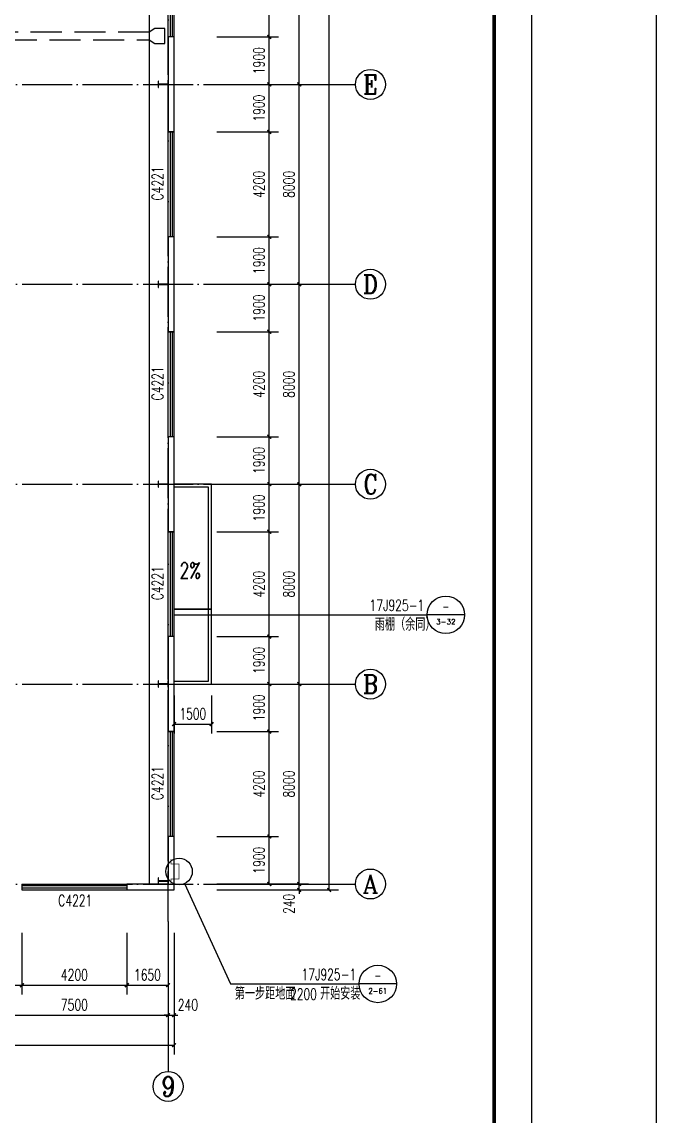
# Model space of a CAD drawing. Extents: x 14586673 to 15379323, y -344170 to -118775.
# Drawn here: x 14839873 to 14865975, y -313510 to -269718 of the extents above; entities that cross this region are included whole.
import ezdxf
from ezdxf.enums import TextEntityAlignment as Align

# ---------------------------------------------------------------- set-up
doc = ezdxf.new("R2010")
doc.units = 0
doc.header["$LTSCALE"] = 1000
doc.header["$MEASUREMENT"] = 0
doc.linetypes.add('DASH', pattern=[0.35, 0.25, -0.1])
doc.linetypes.add('DOTE', pattern=[2.42, 2, -0.2, 0.02, -0.2])
for name, color, linetype in [('AXIS', 3, 'Continuous'), ('AXIS_TEXT', 7, 'Continuous'), ('COLUMN', 2, 'Continuous'), ('DIM_IDEN', 3, 'Continuous'), ('DIM_LEAD', 3, 'Continuous'), ('DIM_SYMB', 3, 'Continuous'), ('DOTE', 1, 'DOTE'), ('PUB_DIM', 3, 'Continuous'), ('PUB_TEXT', 7, 'Continuous'), ('TK', 4, 'Continuous'), ('WALL-PARAPET', 6, 'Continuous'), ('WINDOW', 4, 'Continuous'), ('WINDOW_TEXT', 7, 'Continuous')]:
    doc.layers.add(name, color=color, linetype=linetype)
doc.styles.add('_TCH_AXIS', font='COMPLEX', dxfattribs={"bigfont": 'GBCBIG'})
doc.styles.add('_TCH_DIM', font='SIMPLEX', dxfattribs={"bigfont": 'GBCBIG'})
doc.styles.add('_TCH_DIM_T3', font='SIMPLEX', dxfattribs={"width": 0.705882, "bigfont": 'GBCBIG'})
doc.styles.add('_TCH_WINDOW', font='SIMPLEX', dxfattribs={"height": 3.5, "bigfont": 'GBCBIG'})
doc.styles.add('COMPLEX', font='COMPLEX')
doc.dimstyles.new('_TCH_ARCH&&150', dxfattribs={"dimtxt": 446.25, "dimasz": 150, "dimexe": 375, "dimexo": 450, "dimgap": 189.375, "dimtad": 1, "dimdec": 0, "dimzin": 0, "dimdsep": 46, "dimtxsty": '_TCH_DIM_T3', "dimblk": 'ARCHTICK', "dimcen": 0.09, "dimclrt": 7, "dimazin": 2, "dimtfac": 1, "dimtdec": 0, "dimtix": 1, "dimtmove": 2, "dimatfit": 3, "dimfxl": 0, "dimtolj": 1, "dimtzin": 0, "dimarcsym": 0})

# ---------------------------------------------------------------- blocks, each defined once
blk = doc.blocks.new('A$C797E1D2B')
at = {"layer": 'COLUMN'}
h = blk.add_hatch(color=256, dxfattribs=at)
h.paths.add_polyline_path([(125, 400), (250, 400), (250, 388), (130, 388), (130, 200), (125, 200)])
h.paths.add_polyline_path([(0, 400), (125, 400), (125, 200), (120, 200), (120, 388), (0, 388)])
h.paths.add_polyline_path([(0, 12), (120, 12), (120, 200), (125, 200), (125, 0), (0, 0)])
h.paths.add_polyline_path([(125, 200), (130, 200), (130, 12), (250, 12), (250, 0), (125, 0)])
blk.add_lwpolyline([(250, 0), (250, 12), (130, 12), (130, 388), (250, 388), (250, 400), (0, 400), (0, 388), (120, 388), (120, 12), (0, 12), (0, 0)], close=True, dxfattribs=at)
blk = doc.blocks.new('GeYuanFrame_70717211', base_point=(20.09, 4.53))
at = {"layer": 'TK'}
blk.add_lwpolyline([(20.09, 4.53), (20.09, 598.53), (1071.09, 598.53), (1071.09, 4.53)], close=True, dxfattribs=at)
at = {"layer": 'TK', "const_width": 1}
blk.add_lwpolyline([(45.09, 588.53), (1061.09, 588.53), (1061.09, 14.53), (45.09, 14.53)], close=True, dxfattribs=at)
blk = doc.blocks.new('GeYuanFrame_36670075', base_point=(20.09, 4.53))
at = {"layer": 'TK'}
blk.add_lwpolyline([(20.09, 4.53), (20.09, 598.53), (1071.09, 598.53), (1071.09, 4.53)], close=True, dxfattribs=at)
blk = doc.blocks.new('$TCHSYS$WIN2D')
for p, q in [((-0.5, 0.5), (0.5, 0.5)), ((-0.5, 0.5), (-0.5, -0.5)), ((0.5, 0.5), (0.5, -0.5)), ((0.5, 0.167), (-0.5, 0.167)), ((0.5, -0.167), (-0.5, -0.167)), ((-0.5, -0.5), (0.5, -0.5))]:
    blk.add_line(p, q)
blk = doc.blocks.new('_ArchTick')
at = {"color": 0, "linetype": 'ByBlock', "const_width": 0.4}
blk.add_lwpolyline([(-0.5, -0.5), (0.5, 0.5)], dxfattribs=at)
blk = doc.blocks.new('*D142')
at = {"layer": 'Defpoints', "color": 0}
for p in [(14845963, -296220), (14847463, -296220), (14847463, -297820)]:
    blk.add_point(p, dxfattribs=at)
at = {"layer": 'PUB_DIM', "color": 0, "lineweight": -2}
for p, q in [((14845963, -296670), (14845963, -298195)), ((14847463, -296670), (14847463, -298195)), ((14845963, -297820), (14847463, -297820))]:
    blk.add_line(p, q, dxfattribs=at)
at = {"layer": 'PUB_DIM', "color": 0, "lineweight": -2, "xscale": 150, "yscale": 150, "zscale": 150, "rotation": 180}
blk.add_blockref('_ArchTick', (14845963, -297820), dxfattribs=at)
at = {"layer": 'PUB_DIM', "color": 0, "lineweight": -2, "xscale": 150, "yscale": 150, "zscale": 150}
blk.add_blockref('_ArchTick', (14847463, -297820), dxfattribs=at)
at = {"layer": 'PUB_DIM', "color": 7, "insert": (14846713, -297408), "char_height": 446.2, "attachment_point": 5, "style": '_TCH_DIM_T3'}
blk.add_mtext('\\A1;1500', dxfattribs=at)
blk = doc.blocks.new('_AXISO')
blk.add_circle((0, 0), 0.5)
at = {"layer": 'AXIS_TEXT', "style": 'COMPLEX', "width": 1.041667}
blk.add_attdef('A', text='', height=0.56, dxfattribs=at).set_placement((-0.25, -0.28), (0.25, -0.28), align=Align.FIT)
blk = doc.blocks.new('*D160')
at = {"layer": 'AXIS', "color": 0, "lineweight": -2}
for p, q in [((14847673, -207980), (14852548, -207980)), ((14852173, -304460), (14852173, -207980)), ((14847673, -304460), (14852548, -304460))]:
    blk.add_line(p, q, dxfattribs=at)
at = {"layer": 'Defpoints', "color": 0}
for p in [(14847223, -207980), (14852173, -207980), (14847223, -304460)]:
    blk.add_point(p, dxfattribs=at)
at = {"layer": 'AXIS', "color": 0, "lineweight": -2, "xscale": 150, "yscale": 150, "zscale": 150}
for p, rotation in [((14852173, -207980), 90), ((14852173, -304460), 270)]:
    blk.add_blockref('_ArchTick', p, dxfattribs=dict(at, rotation=rotation))
at = {"layer": 'AXIS', "color": 7, "insert": (14851760, -256220), "char_height": 446.2, "attachment_point": 5, "rotation": 90, "style": '_TCH_DIM_T3'}
blk.add_mtext('\\A1;96480', dxfattribs=at)
blk = doc.blocks.new('*D161')
at = {"layer": 'AXIS', "color": 0, "lineweight": -2}
for p, q in [((14847673, -304220), (14851348, -304220)), ((14850973, -304220), (14850973, -304070)), ((14850973, -304460), (14850973, -304220)), ((14847673, -304460), (14851348, -304460)), ((14850973, -304460), (14850973, -304610))]:
    blk.add_line(p, q, dxfattribs=at)
at = {"layer": 'Defpoints', "color": 0}
for p in [(14847223, -304220), (14850973, -304220), (14847223, -304460)]:
    blk.add_point(p, dxfattribs=at)
at = {"layer": 'AXIS', "color": 0, "lineweight": -2, "xscale": 150, "yscale": 150, "zscale": 150}
for p, rotation in [((14850973, -304220), 270), ((14850973, -304460), 90)]:
    blk.add_blockref('_ArchTick', p, dxfattribs=dict(at, rotation=rotation))
at = {"layer": 'AXIS', "color": 7, "insert": (14850560, -305015), "char_height": 446.2, "attachment_point": 5, "rotation": 90, "style": '_TCH_DIM_T3'}
blk.add_mtext('\\A1;240', dxfattribs=at)
blk = doc.blocks.new('*D162')
at = {"layer": 'AXIS', "color": 0, "lineweight": -2}
for p, q in [((14847673, -296220), (14851348, -296220)), ((14850973, -304220), (14850973, -296220)), ((14847673, -304220), (14851348, -304220))]:
    blk.add_line(p, q, dxfattribs=at)
at = {"layer": 'Defpoints', "color": 0}
for p in [(14847223, -296220), (14850973, -296220), (14847223, -304220)]:
    blk.add_point(p, dxfattribs=at)
at = {"layer": 'AXIS', "color": 0, "lineweight": -2, "xscale": 150, "yscale": 150, "zscale": 150}
for p, rotation in [((14850973, -296220), 90), ((14850973, -304220), 270)]:
    blk.add_blockref('_ArchTick', p, dxfattribs=dict(at, rotation=rotation))
at = {"layer": 'AXIS', "color": 7, "insert": (14850560, -300220), "char_height": 446.2, "attachment_point": 5, "rotation": 90, "style": '_TCH_DIM_T3'}
blk.add_mtext('\\A1;8000', dxfattribs=at)
blk = doc.blocks.new('*D163')
at = {"layer": 'AXIS', "color": 0, "lineweight": -2}
for p, q in [((14847673, -288220), (14851348, -288220)), ((14850973, -296220), (14850973, -288220)), ((14847673, -296220), (14851348, -296220))]:
    blk.add_line(p, q, dxfattribs=at)
at = {"layer": 'Defpoints', "color": 0}
for p in [(14847223, -288220), (14850973, -288220), (14847223, -296220)]:
    blk.add_point(p, dxfattribs=at)
at = {"layer": 'AXIS', "color": 0, "lineweight": -2, "xscale": 150, "yscale": 150, "zscale": 150}
for p, rotation in [((14850973, -288220), 90), ((14850973, -296220), 270)]:
    blk.add_blockref('_ArchTick', p, dxfattribs=dict(at, rotation=rotation))
at = {"layer": 'AXIS', "color": 7, "insert": (14850560, -292220), "char_height": 446.2, "attachment_point": 5, "rotation": 90, "style": '_TCH_DIM_T3'}
blk.add_mtext('\\A1;8000', dxfattribs=at)
blk = doc.blocks.new('*D164')
at = {"layer": 'AXIS', "color": 0, "lineweight": -2}
for p, q in [((14847673, -280220), (14851348, -280220)), ((14850973, -288220), (14850973, -280220)), ((14847673, -288220), (14851348, -288220))]:
    blk.add_line(p, q, dxfattribs=at)
at = {"layer": 'Defpoints', "color": 0}
for p in [(14847223, -280220), (14850973, -280220), (14847223, -288220)]:
    blk.add_point(p, dxfattribs=at)
at = {"layer": 'AXIS', "color": 0, "lineweight": -2, "xscale": 150, "yscale": 150, "zscale": 150}
for p, rotation in [((14850973, -280220), 90), ((14850973, -288220), 270)]:
    blk.add_blockref('_ArchTick', p, dxfattribs=dict(at, rotation=rotation))
at = {"layer": 'AXIS', "color": 7, "insert": (14850560, -284220), "char_height": 446.2, "attachment_point": 5, "rotation": 90, "style": '_TCH_DIM_T3'}
blk.add_mtext('\\A1;8000', dxfattribs=at)
blk = doc.blocks.new('*D165')
at = {"layer": 'AXIS', "color": 0, "lineweight": -2}
for p, q in [((14847673, -272220), (14851348, -272220)), ((14850973, -280220), (14850973, -272220)), ((14847673, -280220), (14851348, -280220))]:
    blk.add_line(p, q, dxfattribs=at)
at = {"layer": 'Defpoints', "color": 0}
for p in [(14847223, -272220), (14850973, -272220), (14847223, -280220)]:
    blk.add_point(p, dxfattribs=at)
at = {"layer": 'AXIS', "color": 0, "lineweight": -2, "xscale": 150, "yscale": 150, "zscale": 150}
for p, rotation in [((14850973, -272220), 90), ((14850973, -280220), 270)]:
    blk.add_blockref('_ArchTick', p, dxfattribs=dict(at, rotation=rotation))
at = {"layer": 'AXIS', "color": 7, "insert": (14850560, -276220), "char_height": 446.2, "attachment_point": 5, "rotation": 90, "style": '_TCH_DIM_T3'}
blk.add_mtext('\\A1;8000', dxfattribs=at)
blk = doc.blocks.new('*D166')
at = {"layer": 'AXIS', "color": 0, "lineweight": -2}
for p, q in [((14847673, -264220), (14851348, -264220)), ((14850973, -272220), (14850973, -264220)), ((14847673, -272220), (14851348, -272220))]:
    blk.add_line(p, q, dxfattribs=at)
at = {"layer": 'Defpoints', "color": 0}
for p in [(14847223, -264220), (14850973, -264220), (14847223, -272220)]:
    blk.add_point(p, dxfattribs=at)
at = {"layer": 'AXIS', "color": 0, "lineweight": -2, "xscale": 150, "yscale": 150, "zscale": 150}
for p, rotation in [((14850973, -264220), 90), ((14850973, -272220), 270)]:
    blk.add_blockref('_ArchTick', p, dxfattribs=dict(at, rotation=rotation))
at = {"layer": 'AXIS', "color": 7, "insert": (14850560, -268220), "char_height": 446.2, "attachment_point": 5, "rotation": 90, "style": '_TCH_DIM_T3'}
blk.add_mtext('\\A1;8000', dxfattribs=at)
blk = doc.blocks.new('*D175')
at = {"layer": 'AXIS', "color": 0, "lineweight": -2}
for p, q in [((14785483, -306170), (14785483, -311045)), ((14845963, -306170), (14845963, -311045)), ((14785483, -310670), (14845963, -310670))]:
    blk.add_line(p, q, dxfattribs=at)
at = {"layer": 'Defpoints', "color": 0}
for p in [(14785483, -305720), (14845963, -305720), (14845963, -310670)]:
    blk.add_point(p, dxfattribs=at)
at = {"layer": 'AXIS', "color": 0, "lineweight": -2, "xscale": 150, "yscale": 150, "zscale": 150, "rotation": 180}
blk.add_blockref('_ArchTick', (14785483, -310670), dxfattribs=at)
at = {"layer": 'AXIS', "color": 0, "lineweight": -2, "xscale": 150, "yscale": 150, "zscale": 150}
blk.add_blockref('_ArchTick', (14845963, -310670), dxfattribs=at)
at = {"layer": 'AXIS', "color": 7, "insert": (14815723, -310258), "char_height": 446.2, "attachment_point": 5, "style": '_TCH_DIM_T3'}
blk.add_mtext('\\A1;60480', dxfattribs=at)
blk = doc.blocks.new('*D184')
at = {"layer": 'AXIS', "color": 0, "lineweight": -2}
for p, q in [((14838223, -306170), (14838223, -309845)), ((14845723, -306170), (14845723, -309845)), ((14838223, -309470), (14845723, -309470))]:
    blk.add_line(p, q, dxfattribs=at)
at = {"layer": 'Defpoints', "color": 0}
for p in [(14838223, -305720), (14845723, -305720), (14845723, -309470)]:
    blk.add_point(p, dxfattribs=at)
at = {"layer": 'AXIS', "color": 0, "lineweight": -2, "xscale": 150, "yscale": 150, "zscale": 150, "rotation": 180}
blk.add_blockref('_ArchTick', (14838223, -309470), dxfattribs=at)
at = {"layer": 'AXIS', "color": 0, "lineweight": -2, "xscale": 150, "yscale": 150, "zscale": 150}
blk.add_blockref('_ArchTick', (14845723, -309470), dxfattribs=at)
at = {"layer": 'AXIS', "color": 7, "insert": (14841973, -309058), "char_height": 446.2, "attachment_point": 5, "style": '_TCH_DIM_T3'}
blk.add_mtext('\\A1;7500', dxfattribs=at)
blk = doc.blocks.new('*D185')
at = {"layer": 'AXIS', "color": 0, "lineweight": -2}
for p, q in [((14845723, -306170), (14845723, -309845)), ((14845963, -306170), (14845963, -309845)), ((14845723, -309470), (14845573, -309470)), ((14845723, -309470), (14845963, -309470)), ((14845963, -309470), (14846113, -309470))]:
    blk.add_line(p, q, dxfattribs=at)
at = {"layer": 'Defpoints', "color": 0}
for p in [(14845723, -305720), (14845963, -305720), (14845963, -309470)]:
    blk.add_point(p, dxfattribs=at)
at = {"layer": 'AXIS', "color": 0, "lineweight": -2, "xscale": 150, "yscale": 150, "zscale": 150}
blk.add_blockref('_ArchTick', (14845723, -309470), dxfattribs=at)
at = {"layer": 'AXIS', "color": 0, "lineweight": -2, "xscale": 150, "yscale": 150, "zscale": 150, "rotation": 180}
blk.add_blockref('_ArchTick', (14845963, -309470), dxfattribs=at)
at = {"layer": 'AXIS', "color": 7, "insert": (14846518, -309058), "char_height": 446.2, "attachment_point": 5, "style": '_TCH_DIM_T3'}
blk.add_mtext('\\A1;240', dxfattribs=at)
blk = doc.blocks.new('*D398')
at = {"layer": 'Defpoints', "color": 0}
for p in [(14838223, -305720), (14839873, -305720), (14839873, -308270)]:
    blk.add_point(p, dxfattribs=at)
at = {"layer": 'PUB_DIM', "color": 0, "lineweight": -2}
for p, q in [((14838223, -306170), (14838223, -308645)), ((14839873, -306170), (14839873, -308645)), ((14838223, -308270), (14839873, -308270))]:
    blk.add_line(p, q, dxfattribs=at)
at = {"layer": 'PUB_DIM', "color": 0, "lineweight": -2, "xscale": 150, "yscale": 150, "zscale": 150, "rotation": 180}
blk.add_blockref('_ArchTick', (14838223, -308270), dxfattribs=at)
at = {"layer": 'PUB_DIM', "color": 0, "lineweight": -2, "xscale": 150, "yscale": 150, "zscale": 150}
blk.add_blockref('_ArchTick', (14839873, -308270), dxfattribs=at)
at = {"layer": 'PUB_DIM', "color": 7, "insert": (14839048, -307858), "char_height": 446.2, "attachment_point": 5, "style": '_TCH_DIM_T3'}
blk.add_mtext('\\A1;1650', dxfattribs=at)
blk = doc.blocks.new('*D399')
at = {"layer": 'Defpoints', "color": 0}
for p in [(14839873, -305720), (14844073, -305720), (14844073, -308270)]:
    blk.add_point(p, dxfattribs=at)
at = {"layer": 'PUB_DIM', "color": 0, "lineweight": -2}
for p, q in [((14839873, -306170), (14839873, -308645)), ((14844073, -306170), (14844073, -308645)), ((14839873, -308270), (14844073, -308270))]:
    blk.add_line(p, q, dxfattribs=at)
at = {"layer": 'PUB_DIM', "color": 0, "lineweight": -2, "xscale": 150, "yscale": 150, "zscale": 150, "rotation": 180}
blk.add_blockref('_ArchTick', (14839873, -308270), dxfattribs=at)
at = {"layer": 'PUB_DIM', "color": 0, "lineweight": -2, "xscale": 150, "yscale": 150, "zscale": 150}
blk.add_blockref('_ArchTick', (14844073, -308270), dxfattribs=at)
at = {"layer": 'PUB_DIM', "color": 7, "insert": (14841973, -307858), "char_height": 446.2, "attachment_point": 5, "style": '_TCH_DIM_T3'}
blk.add_mtext('\\A1;4200', dxfattribs=at)
blk = doc.blocks.new('*D400')
at = {"layer": 'Defpoints', "color": 0}
for p in [(14844073, -305720), (14845723, -305720), (14845723, -308270)]:
    blk.add_point(p, dxfattribs=at)
at = {"layer": 'PUB_DIM', "color": 0, "lineweight": -2}
for p, q in [((14844073, -306170), (14844073, -308645)), ((14845723, -306170), (14845723, -308645)), ((14844073, -308270), (14845723, -308270))]:
    blk.add_line(p, q, dxfattribs=at)
at = {"layer": 'PUB_DIM', "color": 0, "lineweight": -2, "xscale": 150, "yscale": 150, "zscale": 150, "rotation": 180}
blk.add_blockref('_ArchTick', (14844073, -308270), dxfattribs=at)
at = {"layer": 'PUB_DIM', "color": 0, "lineweight": -2, "xscale": 150, "yscale": 150, "zscale": 150}
blk.add_blockref('_ArchTick', (14845723, -308270), dxfattribs=at)
at = {"layer": 'PUB_DIM', "color": 7, "insert": (14844898, -307858), "char_height": 446.2, "attachment_point": 5, "style": '_TCH_DIM_T3'}
blk.add_mtext('\\A1;1650', dxfattribs=at)
blk = doc.blocks.new('*D401')
at = {"layer": 'Defpoints', "color": 0}
for p in [(14847223, -302320), (14849773, -302320), (14847223, -304220)]:
    blk.add_point(p, dxfattribs=at)
at = {"layer": 'PUB_DIM', "color": 0, "lineweight": -2}
for p, q in [((14847673, -302320), (14850148, -302320)), ((14849773, -304220), (14849773, -302320)), ((14847673, -304220), (14850148, -304220))]:
    blk.add_line(p, q, dxfattribs=at)
at = {"layer": 'PUB_DIM', "color": 0, "lineweight": -2, "xscale": 150, "yscale": 150, "zscale": 150}
for p, rotation in [((14849773, -302320), 90), ((14849773, -304220), 270)]:
    blk.add_blockref('_ArchTick', p, dxfattribs=dict(at, rotation=rotation))
at = {"layer": 'PUB_DIM', "color": 7, "insert": (14849360, -303270), "char_height": 446.2, "attachment_point": 5, "rotation": 90, "style": '_TCH_DIM_T3'}
blk.add_mtext('\\A1;1900', dxfattribs=at)
blk = doc.blocks.new('*D402')
at = {"layer": 'Defpoints', "color": 0}
for p in [(14847223, -298120), (14849773, -298120), (14847223, -302320)]:
    blk.add_point(p, dxfattribs=at)
at = {"layer": 'PUB_DIM', "color": 0, "lineweight": -2}
for p, q in [((14847673, -298120), (14850148, -298120)), ((14849773, -302320), (14849773, -298120)), ((14847673, -302320), (14850148, -302320))]:
    blk.add_line(p, q, dxfattribs=at)
at = {"layer": 'PUB_DIM', "color": 0, "lineweight": -2, "xscale": 150, "yscale": 150, "zscale": 150}
for p, rotation in [((14849773, -298120), 90), ((14849773, -302320), 270)]:
    blk.add_blockref('_ArchTick', p, dxfattribs=dict(at, rotation=rotation))
at = {"layer": 'PUB_DIM', "color": 7, "insert": (14849360, -300220), "char_height": 446.2, "attachment_point": 5, "rotation": 90, "style": '_TCH_DIM_T3'}
blk.add_mtext('\\A1;4200', dxfattribs=at)
blk = doc.blocks.new('*D403')
at = {"layer": 'Defpoints', "color": 0}
for p in [(14847223, -296220), (14849773, -296220), (14847223, -298120)]:
    blk.add_point(p, dxfattribs=at)
at = {"layer": 'PUB_DIM', "color": 0, "lineweight": -2}
for p, q in [((14847673, -296220), (14850148, -296220)), ((14849773, -298120), (14849773, -296220)), ((14847673, -298120), (14850148, -298120))]:
    blk.add_line(p, q, dxfattribs=at)
at = {"layer": 'PUB_DIM', "color": 0, "lineweight": -2, "xscale": 150, "yscale": 150, "zscale": 150}
for p, rotation in [((14849773, -296220), 90), ((14849773, -298120), 270)]:
    blk.add_blockref('_ArchTick', p, dxfattribs=dict(at, rotation=rotation))
at = {"layer": 'PUB_DIM', "color": 7, "insert": (14849360, -297170), "char_height": 446.2, "attachment_point": 5, "rotation": 90, "style": '_TCH_DIM_T3'}
blk.add_mtext('\\A1;1900', dxfattribs=at)
blk = doc.blocks.new('*D404')
at = {"layer": 'Defpoints', "color": 0}
for p in [(14847223, -294320), (14849773, -294320), (14847223, -296220)]:
    blk.add_point(p, dxfattribs=at)
at = {"layer": 'PUB_DIM', "color": 0, "lineweight": -2}
for p, q in [((14847673, -294320), (14850148, -294320)), ((14849773, -296220), (14849773, -294320)), ((14847673, -296220), (14850148, -296220))]:
    blk.add_line(p, q, dxfattribs=at)
at = {"layer": 'PUB_DIM', "color": 0, "lineweight": -2, "xscale": 150, "yscale": 150, "zscale": 150}
for p, rotation in [((14849773, -294320), 90), ((14849773, -296220), 270)]:
    blk.add_blockref('_ArchTick', p, dxfattribs=dict(at, rotation=rotation))
at = {"layer": 'PUB_DIM', "color": 7, "insert": (14849360, -295270), "char_height": 446.2, "attachment_point": 5, "rotation": 90, "style": '_TCH_DIM_T3'}
blk.add_mtext('\\A1;1900', dxfattribs=at)
blk = doc.blocks.new('*D405')
at = {"layer": 'Defpoints', "color": 0}
for p in [(14847223, -290120), (14849773, -290120), (14847223, -294320)]:
    blk.add_point(p, dxfattribs=at)
at = {"layer": 'PUB_DIM', "color": 0, "lineweight": -2}
for p, q in [((14847673, -290120), (14850148, -290120)), ((14849773, -294320), (14849773, -290120)), ((14847673, -294320), (14850148, -294320))]:
    blk.add_line(p, q, dxfattribs=at)
at = {"layer": 'PUB_DIM', "color": 0, "lineweight": -2, "xscale": 150, "yscale": 150, "zscale": 150}
for p, rotation in [((14849773, -290120), 90), ((14849773, -294320), 270)]:
    blk.add_blockref('_ArchTick', p, dxfattribs=dict(at, rotation=rotation))
at = {"layer": 'PUB_DIM', "color": 7, "insert": (14849360, -292220), "char_height": 446.2, "attachment_point": 5, "rotation": 90, "style": '_TCH_DIM_T3'}
blk.add_mtext('\\A1;4200', dxfattribs=at)
blk = doc.blocks.new('*D406')
at = {"layer": 'Defpoints', "color": 0}
for p in [(14847223, -288220), (14849773, -288220), (14847223, -290120)]:
    blk.add_point(p, dxfattribs=at)
at = {"layer": 'PUB_DIM', "color": 0, "lineweight": -2}
for p, q in [((14847673, -288220), (14850148, -288220)), ((14849773, -290120), (14849773, -288220)), ((14847673, -290120), (14850148, -290120))]:
    blk.add_line(p, q, dxfattribs=at)
at = {"layer": 'PUB_DIM', "color": 0, "lineweight": -2, "xscale": 150, "yscale": 150, "zscale": 150}
for p, rotation in [((14849773, -288220), 90), ((14849773, -290120), 270)]:
    blk.add_blockref('_ArchTick', p, dxfattribs=dict(at, rotation=rotation))
at = {"layer": 'PUB_DIM', "color": 7, "insert": (14849360, -289170), "char_height": 446.2, "attachment_point": 5, "rotation": 90, "style": '_TCH_DIM_T3'}
blk.add_mtext('\\A1;1900', dxfattribs=at)
blk = doc.blocks.new('*D407')
at = {"layer": 'Defpoints', "color": 0}
for p in [(14847223, -286320), (14849773, -286320), (14847223, -288220)]:
    blk.add_point(p, dxfattribs=at)
at = {"layer": 'PUB_DIM', "color": 0, "lineweight": -2}
for p, q in [((14847673, -286320), (14850148, -286320)), ((14849773, -288220), (14849773, -286320)), ((14847673, -288220), (14850148, -288220))]:
    blk.add_line(p, q, dxfattribs=at)
at = {"layer": 'PUB_DIM', "color": 0, "lineweight": -2, "xscale": 150, "yscale": 150, "zscale": 150}
for p, rotation in [((14849773, -286320), 90), ((14849773, -288220), 270)]:
    blk.add_blockref('_ArchTick', p, dxfattribs=dict(at, rotation=rotation))
at = {"layer": 'PUB_DIM', "color": 7, "insert": (14849360, -287270), "char_height": 446.2, "attachment_point": 5, "rotation": 90, "style": '_TCH_DIM_T3'}
blk.add_mtext('\\A1;1900', dxfattribs=at)
blk = doc.blocks.new('*D408')
at = {"layer": 'Defpoints', "color": 0}
for p in [(14847223, -282120), (14849773, -282120), (14847223, -286320)]:
    blk.add_point(p, dxfattribs=at)
at = {"layer": 'PUB_DIM', "color": 0, "lineweight": -2}
for p, q in [((14847673, -282120), (14850148, -282120)), ((14849773, -286320), (14849773, -282120)), ((14847673, -286320), (14850148, -286320))]:
    blk.add_line(p, q, dxfattribs=at)
at = {"layer": 'PUB_DIM', "color": 0, "lineweight": -2, "xscale": 150, "yscale": 150, "zscale": 150}
for p, rotation in [((14849773, -282120), 90), ((14849773, -286320), 270)]:
    blk.add_blockref('_ArchTick', p, dxfattribs=dict(at, rotation=rotation))
at = {"layer": 'PUB_DIM', "color": 7, "insert": (14849360, -284220), "char_height": 446.2, "attachment_point": 5, "rotation": 90, "style": '_TCH_DIM_T3'}
blk.add_mtext('\\A1;4200', dxfattribs=at)
blk = doc.blocks.new('*D409')
at = {"layer": 'Defpoints', "color": 0}
for p in [(14847223, -280220), (14849773, -280220), (14847223, -282120)]:
    blk.add_point(p, dxfattribs=at)
at = {"layer": 'PUB_DIM', "color": 0, "lineweight": -2}
for p, q in [((14847673, -280220), (14850148, -280220)), ((14849773, -282120), (14849773, -280220)), ((14847673, -282120), (14850148, -282120))]:
    blk.add_line(p, q, dxfattribs=at)
at = {"layer": 'PUB_DIM', "color": 0, "lineweight": -2, "xscale": 150, "yscale": 150, "zscale": 150}
for p, rotation in [((14849773, -280220), 90), ((14849773, -282120), 270)]:
    blk.add_blockref('_ArchTick', p, dxfattribs=dict(at, rotation=rotation))
at = {"layer": 'PUB_DIM', "color": 7, "insert": (14849360, -281170), "char_height": 446.2, "attachment_point": 5, "rotation": 90, "style": '_TCH_DIM_T3'}
blk.add_mtext('\\A1;1900', dxfattribs=at)
blk = doc.blocks.new('*D410')
at = {"layer": 'Defpoints', "color": 0}
for p in [(14847223, -278320), (14849773, -278320), (14847223, -280220)]:
    blk.add_point(p, dxfattribs=at)
at = {"layer": 'PUB_DIM', "color": 0, "lineweight": -2}
for p, q in [((14847673, -278320), (14850148, -278320)), ((14849773, -280220), (14849773, -278320)), ((14847673, -280220), (14850148, -280220))]:
    blk.add_line(p, q, dxfattribs=at)
at = {"layer": 'PUB_DIM', "color": 0, "lineweight": -2, "xscale": 150, "yscale": 150, "zscale": 150}
for p, rotation in [((14849773, -278320), 90), ((14849773, -280220), 270)]:
    blk.add_blockref('_ArchTick', p, dxfattribs=dict(at, rotation=rotation))
at = {"layer": 'PUB_DIM', "color": 7, "insert": (14849360, -279270), "char_height": 446.2, "attachment_point": 5, "rotation": 90, "style": '_TCH_DIM_T3'}
blk.add_mtext('\\A1;1900', dxfattribs=at)
blk = doc.blocks.new('*D411')
at = {"layer": 'Defpoints', "color": 0}
for p in [(14847223, -274120), (14849773, -274120), (14847223, -278320)]:
    blk.add_point(p, dxfattribs=at)
at = {"layer": 'PUB_DIM', "color": 0, "lineweight": -2}
for p, q in [((14847673, -274120), (14850148, -274120)), ((14849773, -278320), (14849773, -274120)), ((14847673, -278320), (14850148, -278320))]:
    blk.add_line(p, q, dxfattribs=at)
at = {"layer": 'PUB_DIM', "color": 0, "lineweight": -2, "xscale": 150, "yscale": 150, "zscale": 150}
for p, rotation in [((14849773, -274120), 90), ((14849773, -278320), 270)]:
    blk.add_blockref('_ArchTick', p, dxfattribs=dict(at, rotation=rotation))
at = {"layer": 'PUB_DIM', "color": 7, "insert": (14849360, -276220), "char_height": 446.2, "attachment_point": 5, "rotation": 90, "style": '_TCH_DIM_T3'}
blk.add_mtext('\\A1;4200', dxfattribs=at)
blk = doc.blocks.new('*D412')
at = {"layer": 'Defpoints', "color": 0}
for p in [(14847223, -272220), (14849773, -272220), (14847223, -274120)]:
    blk.add_point(p, dxfattribs=at)
at = {"layer": 'PUB_DIM', "color": 0, "lineweight": -2}
for p, q in [((14847673, -272220), (14850148, -272220)), ((14849773, -274120), (14849773, -272220)), ((14847673, -274120), (14850148, -274120))]:
    blk.add_line(p, q, dxfattribs=at)
at = {"layer": 'PUB_DIM', "color": 0, "lineweight": -2, "xscale": 150, "yscale": 150, "zscale": 150}
for p, rotation in [((14849773, -272220), 90), ((14849773, -274120), 270)]:
    blk.add_blockref('_ArchTick', p, dxfattribs=dict(at, rotation=rotation))
at = {"layer": 'PUB_DIM', "color": 7, "insert": (14849360, -273170), "char_height": 446.2, "attachment_point": 5, "rotation": 90, "style": '_TCH_DIM_T3'}
blk.add_mtext('\\A1;1900', dxfattribs=at)
blk = doc.blocks.new('*D413')
at = {"layer": 'Defpoints', "color": 0}
for p in [(14847223, -270320), (14849773, -270320), (14847223, -272220)]:
    blk.add_point(p, dxfattribs=at)
at = {"layer": 'PUB_DIM', "color": 0, "lineweight": -2}
for p, q in [((14847673, -270320), (14850148, -270320)), ((14849773, -272220), (14849773, -270320)), ((14847673, -272220), (14850148, -272220))]:
    blk.add_line(p, q, dxfattribs=at)
at = {"layer": 'PUB_DIM', "color": 0, "lineweight": -2, "xscale": 150, "yscale": 150, "zscale": 150}
for p, rotation in [((14849773, -270320), 90), ((14849773, -272220), 270)]:
    blk.add_blockref('_ArchTick', p, dxfattribs=dict(at, rotation=rotation))
at = {"layer": 'PUB_DIM', "color": 7, "insert": (14849360, -271270), "char_height": 446.2, "attachment_point": 5, "rotation": 90, "style": '_TCH_DIM_T3'}
blk.add_mtext('\\A1;1900', dxfattribs=at)
blk = doc.blocks.new('*D414')
at = {"layer": 'Defpoints', "color": 0}
for p in [(14847223, -266120), (14849773, -266120), (14847223, -270320)]:
    blk.add_point(p, dxfattribs=at)
at = {"layer": 'PUB_DIM', "color": 0, "lineweight": -2}
for p, q in [((14847673, -266120), (14850148, -266120)), ((14849773, -270320), (14849773, -266120)), ((14847673, -270320), (14850148, -270320))]:
    blk.add_line(p, q, dxfattribs=at)
at = {"layer": 'PUB_DIM', "color": 0, "lineweight": -2, "xscale": 150, "yscale": 150, "zscale": 150}
for p, rotation in [((14849773, -266120), 90), ((14849773, -270320), 270)]:
    blk.add_blockref('_ArchTick', p, dxfattribs=dict(at, rotation=rotation))
at = {"layer": 'PUB_DIM', "color": 7, "insert": (14849360, -268220), "char_height": 446.2, "attachment_point": 5, "rotation": 90, "style": '_TCH_DIM_T3'}
blk.add_mtext('\\A1;4200', dxfattribs=at)

msp = doc.modelspace()

# ---------------------------------------------------------------- linework, layer by layer
at = {"linetype": 'DASH', "ltscale": 5, "const_width": 50}
msp.add_lwpolyline([(14844972.6, -304220.3), (14844972.6, -208220.3)], dxfattribs=at)
at = {"color": 4, "linetype": 'DASH', "ltscale": 5}
msp.add_lwpolyline([(14816472.6, -270133), (14816256.9, -269983), (14815856.9, -269983), (14815856.9, -270583), (14816256.9, -270583), (14816472.6, -270433), (14844972.6, -270433), (14845188.2, -270583), (14845588.2, -270583), (14845588.2, -269983), (14845188.2, -269983), (14844972.6, -270133)], close=True, dxfattribs=at)
at = {"ltscale": 0.5}
for points in [[(14845962.6, -296220.3), (14847462.6, -296220.3), (14847462.6, -288220.3), (14845962.6, -288220.3)], [(14845962.6, -296100.3), (14847342.6, -296100.3), (14847342.6, -288340.3), (14845962.6, -288340.3)]]:
    msp.add_lwpolyline(points, dxfattribs=at)
at = {"const_width": 30}
msp.add_lwpolyline([(14845842.6, -303220.3), (14845842.6, -303420.3), (14846162.6, -303420.3), (14846162.6, -304020.3), (14845842.6, -304020.3), (14845842.6, -304220.3)], dxfattribs=at)
at = {"layer": 'AXIS'}
for p, q in [((14847222.6, -272220.3), (14853222.6, -272220.3)), ((14847222.6, -280220.3), (14853222.6, -280220.3)), ((14847222.6, -288220.3), (14853222.6, -288220.3)), ((14847222.6, -296220.3), (14853222.6, -296220.3)), ((14847222.6, -304220.3), (14853222.6, -304220.3)), ((14845722.6, -305720.3), (14845722.6, -311720.3))]:
    msp.add_line(p, q, dxfattribs=at)
at = {"layer": 'DIM_IDEN'}
for p, q in [((14845962.6, -293447.6), (14853322.6, -293447.6)), ((14853322.6, -293447.6), (14856089.7, -293447.6)), ((14857589.7, -293447.6), (14856089.7, -293447.6))]:
    msp.add_line(p, q, dxfattribs=at)
at = {"layer": 'DIM_IDEN', "const_width": 75}
msp.add_lwpolyline([(14845962.6, -293222.6), (14847462.6, -293222.6)], dxfattribs=at)
at = {"layer": 'DIM_IDEN'}
msp.add_circle((14856839.7, -293447.6), 750, dxfattribs=at)
at = {"layer": 'DIM_LEAD'}
for p, q in [((14846383.3, -304202.5), (14848222.6, -308220.3)), ((14848222.6, -308220.3), (14853367.2, -308220.3)), ((14854867.2, -308220.3), (14853367.2, -308220.3))]:
    msp.add_line(p, q, dxfattribs=at)
for centre, radius in [((14846162.6, -303720.3), 530.2), ((14854117.2, -308220.3), 750)]:
    msp.add_circle(centre, radius, dxfattribs=at)
at = {"layer": 'DIM_SYMB'}
msp.add_lwpolyline([(14846042.6, -292220.3, 0, 0, 0), (14846692.6, -292220.3, 120, 0, 0), (14847142.6, -292220.3, 0, 0, 0)], format="xyseb", dxfattribs=at)
at = {"layer": 'DOTE'}
for p, q in [((14845722.6, -305720.3), (14845722.6, -206720.3)), ((14784222.6, -272220.3), (14847222.6, -272220.3)), ((14784222.6, -280220.3), (14847222.6, -280220.3)), ((14784222.6, -288220.3), (14847222.6, -288220.3)), ((14784222.6, -296220.3), (14847222.6, -296220.3)), ((14784222.6, -304220.3), (14847222.6, -304220.3))]:
    msp.add_line(p, q, dxfattribs=at)
at = {"layer": 'WALL-PARAPET'}
for p, q in [((14845962.6, -270320.3), (14845722.6, -270320.3)), ((14845722.6, -270320.3), (14845722.6, -274120.3)), ((14845962.6, -274120.3), (14845962.6, -270320.3)), ((14845722.6, -274120.3), (14845962.6, -274120.3)), ((14845962.6, -278320.3), (14845722.6, -278320.3)), ((14845722.6, -278320.3), (14845722.6, -282120.3)), ((14845962.6, -282120.3), (14845962.6, -278320.3)), ((14845722.6, -282120.3), (14845962.6, -282120.3)), ((14845962.6, -286320.3), (14845722.6, -286320.3)), ((14845722.6, -286320.3), (14845722.6, -290120.3)), ((14845962.6, -290120.3), (14845962.6, -286320.3)), ((14845722.6, -290120.3), (14845962.6, -290120.3)), ((14845962.6, -294320.3), (14845722.6, -294320.3)), ((14845722.6, -294320.3), (14845722.6, -298120.3)), ((14845962.6, -298120.3), (14845962.6, -294320.3)), ((14845722.6, -298120.3), (14845962.6, -298120.3)), ((14845962.6, -302320.3), (14845722.6, -302320.3)), ((14845722.6, -302320.3), (14845722.6, -304220.3)), ((14845962.6, -304460.3), (14845962.6, -302320.3)), ((14845722.6, -304220.3), (14844072.6, -304220.3)), ((14844072.6, -304220.3), (14844072.6, -304460.3)), ((14844072.6, -304460.3), (14845962.6, -304460.3))]:
    msp.add_line(p, q, dxfattribs=at)

# ---------------------------------------------------------------- block references
at = {"xscale": 150, "yscale": 150, "zscale": 150, "rotation": 270}
for name, p in [('GeYuanFrame_70717211', (14771172.6, -181520.3)), ('GeYuanFrame_36670075', (14865272.6, -181520.3))]:
    msp.add_blockref(name, p, dxfattribs=at)
at = {"rotation": 270}
for p in [(14845322.6, -272095.3), (14845322.6, -280095.3), (14845322.6, -288095.3), (14845322.6, -296095.3), (14845322.6, -303970.3)]:
    msp.add_blockref('A$C797E1D2B', p, dxfattribs=at)
at = {"layer": 'AXIS'}
ref = msp.add_blockref('_AXISO', (14853822.6, -272220.3), dxfattribs=dict(at, xscale=1200, yscale=1200, zscale=1200))
ref.add_attrib('A', 'E', dxfattribs={"layer": 'AXIS_TEXT', "ltscale": 0.5, "height": 763.6, "style": '_TCH_AXIS'}).set_placement((14853531.7, -272602.2), (14854113.5, -272602.2), align=Align.FIT)
ref = msp.add_blockref('_AXISO', (14853822.6, -280220.3), dxfattribs=dict(at, xscale=1200, yscale=1200, zscale=1200))
ref.add_attrib('A', 'D', dxfattribs={"layer": 'AXIS_TEXT', "ltscale": 0.5, "height": 746.2, "style": '_TCH_AXIS'}).set_placement((14853520.6, -280593.4), (14854124.6, -280593.4), align=Align.FIT)
ref = msp.add_blockref('_AXISO', (14853822.6, -288220.3), dxfattribs=dict(at, xscale=1200, yscale=1200, zscale=1200))
ref.add_attrib('A', 'C', dxfattribs={"layer": 'AXIS_TEXT', "ltscale": 0.5, "height": 781.2, "style": '_TCH_AXIS'}).set_placement((14853543.6, -288610.9), (14854101.6, -288610.9), align=Align.FIT)
ref = msp.add_blockref('_AXISO', (14853822.6, -296220.3), dxfattribs=dict(at, xscale=1200, yscale=1200, zscale=1200))
ref.add_attrib('A', 'B', dxfattribs={"layer": 'AXIS_TEXT', "ltscale": 0.5, "height": 746.2, "style": '_TCH_AXIS'}).set_placement((14853520.6, -296593.4), (14854124.6, -296593.4), align=Align.FIT)
ref = msp.add_blockref('_AXISO', (14853822.6, -304220.3), dxfattribs=dict(at, xscale=1200, yscale=1200, zscale=1200))
ref.add_attrib('A', 'A', dxfattribs={"layer": 'AXIS_TEXT', "ltscale": 0.5, "height": 728.9, "style": '_TCH_AXIS'}).set_placement((14853510.2, -304584.8), (14854135, -304584.8), align=Align.FIT)
ref = msp.add_blockref('_AXISO', (14845722.6, -312320.3), dxfattribs=dict(at, xscale=1200, yscale=1200, zscale=1200))
ref.add_attrib('A', '9', dxfattribs={"layer": 'AXIS_TEXT', "ltscale": 0.5, "height": 798.8, "style": '_TCH_AXIS'}).set_placement((14845456.3, -312719.7), (14845988.8, -312719.7), align=Align.FIT)
at = {"layer": 'WINDOW'}
ref = msp.add_blockref('$TCHSYS$WIN2D', (14845842.6, -268220.3), dxfattribs=dict(at, xscale=4200, yscale=-240, zscale=4200, rotation=90))
ref.add_attrib('A', 'C4221', (14845525.9, -268865.3), dxfattribs={"layer": 'WINDOW_TEXT', "ltscale": 0.5, "height": 446.25, "rotation": 90, "style": '_TCH_WINDOW', "width": 0.705882})
ref = msp.add_blockref('$TCHSYS$WIN2D', (14845842.6, -276220.3), dxfattribs=dict(at, xscale=4200, yscale=-240, zscale=4200, rotation=90))
ref.add_attrib('A', 'C4221', (14845525.9, -276865.3), dxfattribs={"layer": 'WINDOW_TEXT', "ltscale": 0.5, "height": 446.25, "rotation": 90, "style": '_TCH_WINDOW', "width": 0.705882})
ref = msp.add_blockref('$TCHSYS$WIN2D', (14845842.6, -284220.3), dxfattribs=dict(at, xscale=4200, yscale=-240, zscale=4200, rotation=90))
ref.add_attrib('A', 'C4221', (14845525.9, -284865.3), dxfattribs={"layer": 'WINDOW_TEXT', "ltscale": 0.5, "height": 446.25, "rotation": 90, "style": '_TCH_WINDOW', "width": 0.705882})
ref = msp.add_blockref('$TCHSYS$WIN2D', (14845842.6, -292220.3), dxfattribs=dict(at, xscale=4200, yscale=-240, zscale=4200, rotation=90))
ref.add_attrib('A', 'C4221', (14845525.9, -292865.3), dxfattribs={"layer": 'WINDOW_TEXT', "ltscale": 0.5, "height": 446.25, "rotation": 90, "style": '_TCH_WINDOW', "width": 0.705882})
ref = msp.add_blockref('$TCHSYS$WIN2D', (14845842.6, -300220.3), dxfattribs=dict(at, xscale=4200, yscale=-240, zscale=4200, rotation=90))
ref.add_attrib('A', 'C4221', (14845525.9, -300865.3), dxfattribs={"layer": 'WINDOW_TEXT', "ltscale": 0.5, "height": 446.25, "rotation": 90, "style": '_TCH_WINDOW', "width": 0.705882})
ref = msp.add_blockref('$TCHSYS$WIN2D', (14841972.6, -304340.3), dxfattribs=dict(at, xscale=4200, yscale=240, zscale=4200))
ref.add_attrib('A', 'C4221', (14841327.6, -305103.3), dxfattribs={"layer": 'WINDOW_TEXT', "ltscale": 0.5, "height": 446.25, "style": '_TCH_WINDOW', "width": 0.705882})

# ---------------------------------------------------------------- texts
at = {"layer": 'PUB_TEXT', "style": '_TCH_DIM', "width": 0.705882}
for s, height, p in [('2%%%', 637.5, (14846185.4, -291995.3)), ('17J925-1', 446.25, (14853787.2, -293290.1)), ('17J925-1', 446.25, (14851064.7, -308062.8)), ('2200', 446.25, (14850602.3, -308852.6))]:
    msp.add_text(s, height=height, dxfattribs=at).set_placement(p)
at = {"layer": 'PUB_TEXT', "style": '_TCH_DIM', "width": 0.777778}
for p, p2 in [((14856709.2, -293308.7), (14856970.2, -293308.7)), ((14853986.7, -308081.5), (14854247.7, -308081.5))]:
    msp.add_text('-', height=391.5, dxfattribs=at).set_placement(p, p2, align=Align.FIT)
at = {"layer": 'PUB_TEXT', "style": '_TCH_DIM'}
for s, p in [('雨棚（余同）', (14853995.8, -294079.8)), ('第一步距地面', (14848390.6, -308852.6)), ('开始安装', (14851802.3, -308852.6))]:
    msp.add_text(s, height=506.38, dxfattribs=at).set_placement(p)
for s, height, p, p2 in [('3-32', 204.59, (14856450, -293826.6), (14857229.4, -293826.6)), ('2-61', 223.12, (14853740.1, -308613.5), (14854494.4, -308613.5))]:
    msp.add_text(s, height=height, dxfattribs=at).set_placement(p, p2, align=Align.FIT)

# ---------------------------------------------------------------- dimensions: what is measured, and where the dimension line sits
at = {"layer": 'AXIS'}
for p1, p2, distance, text, picture, middle in [((14847222.6, -304460.3), (14847222.6, -207980.3), -4950, '96480', '*D160', (14851760.1, -256220.3)), ((14847222.6, -272220.3), (14847222.6, -264220.3), -3750, '8000', '*D166', (14850560.1, -268220.3)), ((14847222.6, -280220.3), (14847222.6, -272220.3), -3750, '8000', '*D165', (14850560.1, -276220.3)), ((14847222.6, -288220.3), (14847222.6, -280220.3), -3750, '8000', '*D164', (14850560.1, -284220.3)), ((14847222.6, -296220.3), (14847222.6, -288220.3), -3750, '8000', '*D163', (14850560.1, -292220.3)), ((14847222.6, -304220.3), (14847222.6, -296220.3), -3750, '8000', '*D162', (14850560.1, -300220.3)), ((14785482.6, -305720.3), (14845962.6, -305720.3), -4950, '60480', '*D175', (14815722.6, -310257.8)), ((14838222.6, -305720.3), (14845722.6, -305720.3), -3750, '7500', '*D184', (14841972.6, -309057.8))]:
    dim = msp.add_aligned_dim(p1=p1, p2=p2, distance=distance, text=text, dimstyle='_TCH_ARCH&&150', dxfattribs=at)
    dim.commit()
    dim.dimension.update_dxf_attribs({"geometry": picture, "text_midpoint": middle})
for base, p1, p2, angle, picture, middle in [((14850972.6, -304220.3), (14847222.6, -304460.3), (14847222.6, -304220.3), 90, '*D161', (14850560.1, -305015.3)), ((14845962.6, -309470.3), (14845722.6, -305720.3), (14845962.6, -305720.3), 0, '*D185', (14846517.6, -309057.8))]:
    dim = msp.add_linear_dim(base=base, p1=p1, p2=p2, angle=angle, text='240', dimstyle='_TCH_ARCH&&150', dxfattribs=at)
    dim.commit()
    dim.dimension.update_dxf_attribs({"geometry": picture, "text_midpoint": middle, "dimtype": 161})
at = {"layer": 'PUB_DIM'}
for p1, p2, distance, text, picture, middle in [((14847222.6, -270320.3), (14847222.6, -266120.3), -2550, '4200', '*D414', (14849360.1, -268220.3)), ((14847222.6, -272220.3), (14847222.6, -270320.3), -2550, '1900', '*D413', (14849360.1, -271270.3)), ((14847222.6, -274120.3), (14847222.6, -272220.3), -2550, '1900', '*D412', (14849360.1, -273170.3)), ((14847222.6, -278320.3), (14847222.6, -274120.3), -2550, '4200', '*D411', (14849360.1, -276220.3)), ((14847222.6, -280220.3), (14847222.6, -278320.3), -2550, '1900', '*D410', (14849360.1, -279270.3)), ((14847222.6, -282120.3), (14847222.6, -280220.3), -2550, '1900', '*D409', (14849360.1, -281170.3)), ((14847222.6, -286320.3), (14847222.6, -282120.3), -2550, '4200', '*D408', (14849360.1, -284220.3)), ((14847222.6, -288220.3), (14847222.6, -286320.3), -2550, '1900', '*D407', (14849360.1, -287270.3)), ((14847222.6, -290120.3), (14847222.6, -288220.3), -2550, '1900', '*D406', (14849360.1, -289170.3)), ((14847222.6, -294320.3), (14847222.6, -290120.3), -2550, '4200', '*D405', (14849360.1, -292220.3)), ((14847222.6, -296220.3), (14847222.6, -294320.3), -2550, '1900', '*D404', (14849360.1, -295270.3)), ((14845962.6, -296220.3), (14847462.6, -296220.3), -1600, '1500', '*D142', (14846712.6, -297407.8)), ((14847222.6, -298120.3), (14847222.6, -296220.3), -2550, '1900', '*D403', (14849360.1, -297170.3)), ((14847222.6, -302320.3), (14847222.6, -298120.3), -2550, '4200', '*D402', (14849360.1, -300220.3)), ((14847222.6, -304220.3), (14847222.6, -302320.3), -2550, '1900', '*D401', (14849360.1, -303270.3)), ((14838222.6, -305720.3), (14839872.6, -305720.3), -2550, '1650', '*D398', (14839047.6, -307857.8)), ((14839872.6, -305720.3), (14844072.6, -305720.3), -2550, '4200', '*D399', (14841972.6, -307857.8)), ((14844072.6, -305720.3), (14845722.6, -305720.3), -2550, '1650', '*D400', (14844897.6, -307857.8))]:
    dim = msp.add_aligned_dim(p1=p1, p2=p2, distance=distance, text=text, dimstyle='_TCH_ARCH&&150', dxfattribs=at)
    dim.commit()
    dim.dimension.update_dxf_attribs({"geometry": picture, "text_midpoint": middle})

doc.saveas('drawing.dxf')
